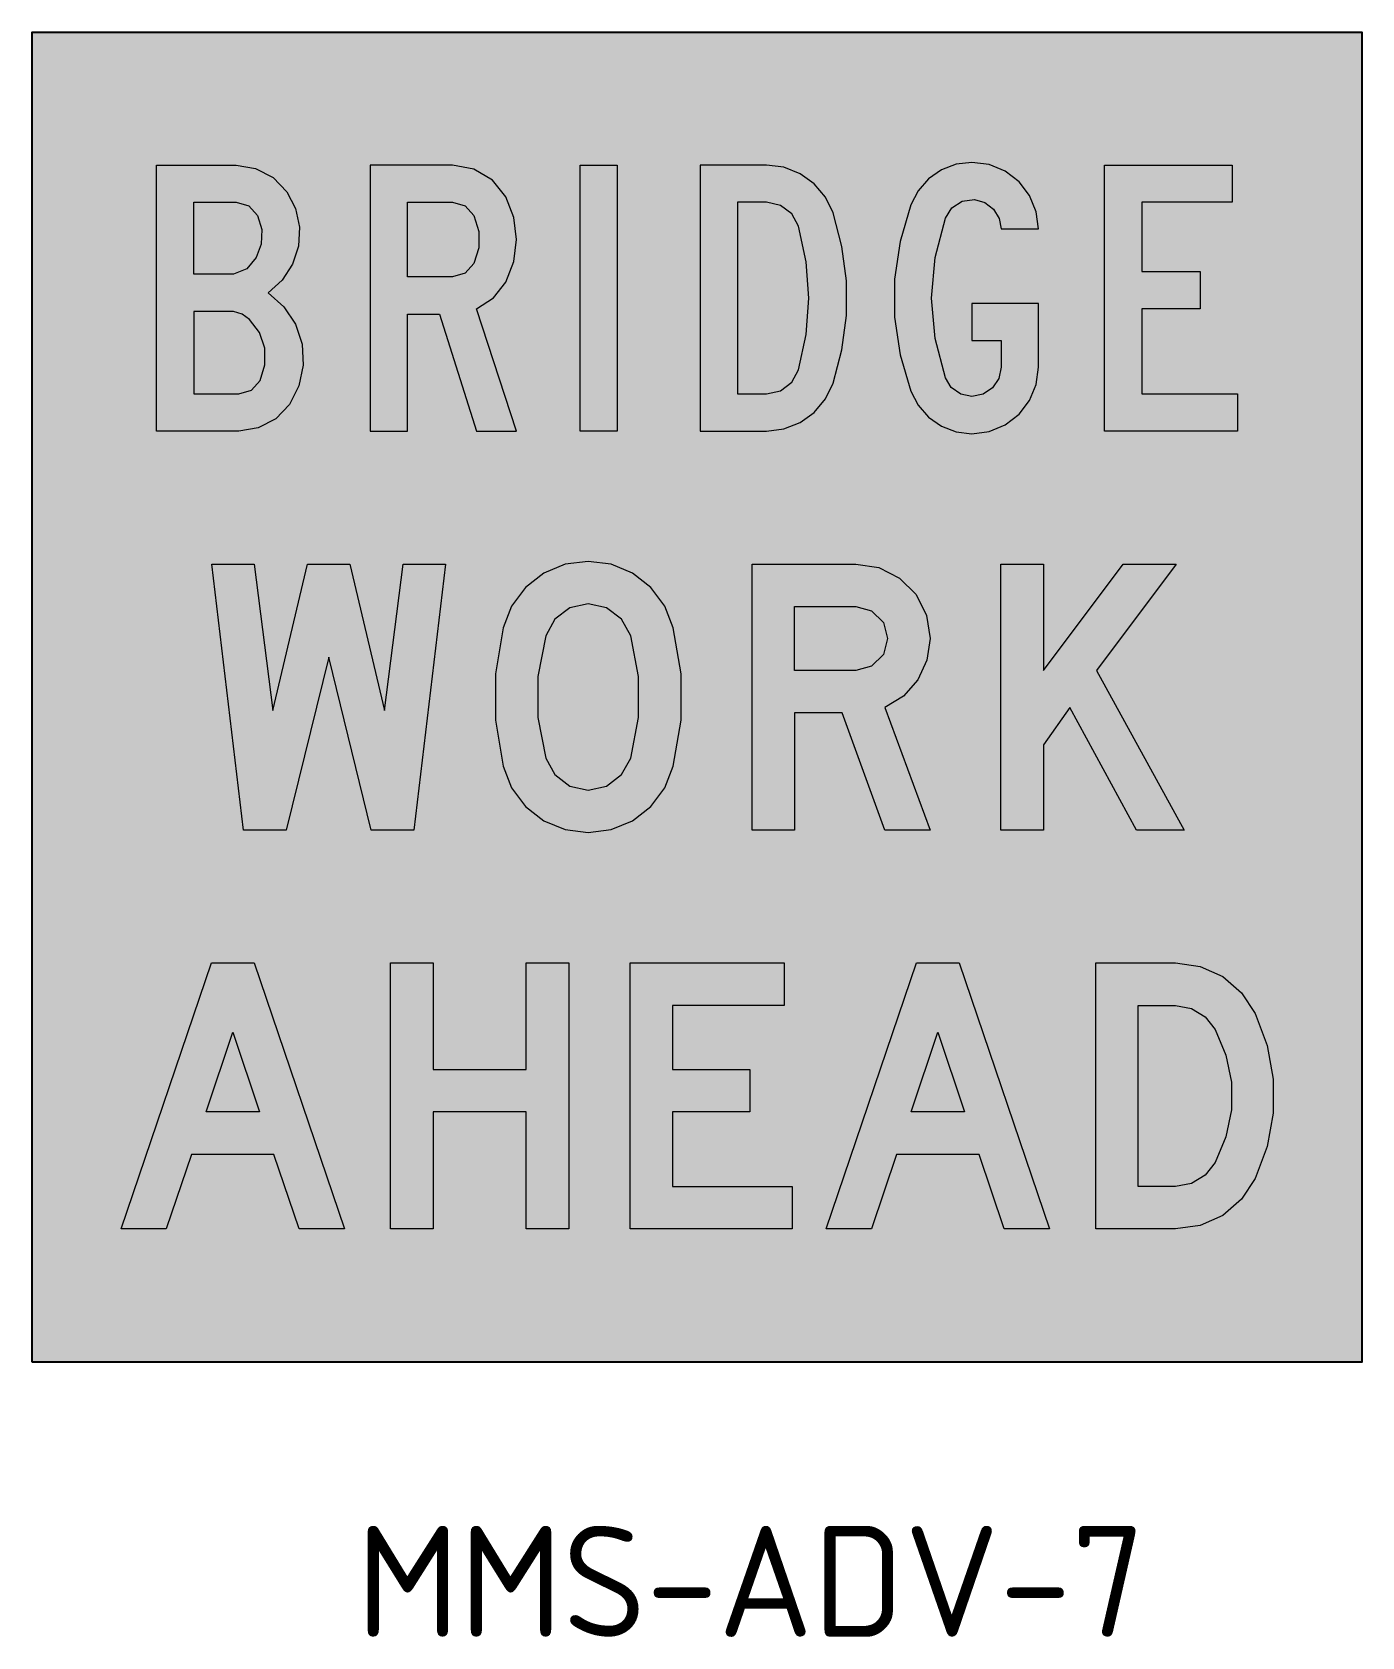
# Model space of a CAD drawing. Extents: x 154 to 359, y 73 to 234.
# Drawn here: x 154 to 214, y 161.2 to 233.6 of the extents above.
import ezdxf

# ---------------------------------------------------------------- set-up
doc = ezdxf.new("R2010")
doc.units = 0
doc.layers.add('L25', color=1, linetype='CONTINUOUS')
doc.layers.add('yellow', color=50, linetype='CONTINUOUS')
doc.styles.add('ISO', font='iso3098b.shx')

msp = doc.modelspace()

# ---------------------------------------------------------------- hatches: boundary and pattern name
at = {"layer": 'L25'}
h = msp.add_hatch(color=256, dxfattribs=at)
h.paths.add_polyline_path([(184.151, 215.613), (187.149, 215.613), (187.928, 215.713), (188.661, 216), (189.301, 216.459), (189.807, 217.062), (190.147, 217.775), (190.55, 219.284), (190.757, 220.833), (190.757, 222.396), (190.55, 223.945), (190.147, 225.454), (189.807, 226.164), (189.301, 226.767), (188.661, 227.226), (187.928, 227.516), (187.149, 227.613), (184.151, 227.613)])
h.paths.add_polyline_path([(185.83, 217.295), (187.149, 217.295), (187.772, 217.432), (188.282, 217.815), (188.588, 218.375), (188.931, 219.977), (189.048, 221.613), (188.931, 223.249), (188.588, 224.854), (188.282, 225.414), (187.772, 225.797), (187.149, 225.934), (185.83, 225.934)], flags=16)
h.paths.add_polyline_path([(178.734, 215.613), (178.734, 227.613), (180.413, 227.613), (180.413, 215.613)])
h.paths.add_polyline_path([(163.1, 221.013), (161.301, 221.013), (161.301, 217.295), (163.339, 217.295), (163.906, 217.459), (164.299, 217.895), (164.515, 218.608), (164.505, 219.351), (164.266, 220.057), (163.819, 220.653), (163.489, 220.89)], flags=16)
h.paths.add_polyline_path([(202.4, 215.613), (202.4, 227.613), (208.157, 227.613), (208.157, 225.934), (204.079, 225.934), (204.079, 222.812), (206.717, 222.812), (206.717, 221.133), (204.079, 221.133), (204.079, 217.295), (208.396, 217.295), (208.396, 215.613)])
h.paths.add_polyline_path([(199.412, 218.495), (199.412, 221.373), (196.413, 221.373), (196.413, 219.694), (197.733, 219.694), (197.733, 218.495), (197.629, 217.992), (197.343, 217.565), (196.916, 217.279), (196.413, 217.176), (195.907, 217.275), (195.481, 217.572), (195.214, 218.015), (194.748, 219.787), (194.591, 221.613), (194.748, 223.442), (195.214, 225.214), (195.511, 225.687), (195.98, 225.987), (196.533, 226.054), (197, 225.92), (197.386, 225.624), (197.643, 225.211), (197.733, 224.734), (199.412, 224.734), (199.312, 225.511), (199.015, 226.237), (198.539, 226.86), (197.916, 227.336), (197.193, 227.636), (196.413, 227.733), (195.704, 227.649), (195.038, 227.393), (194.451, 226.986), (193.982, 226.45), (193.655, 225.814), (193.172, 224.168), (192.925, 222.472), (192.925, 220.757), (193.172, 219.058), (193.655, 217.415), (193.982, 216.779), (194.451, 216.243), (195.038, 215.833), (195.704, 215.58), (196.413, 215.493), (197.193, 215.593), (197.916, 215.89), (198.539, 216.369), (199.015, 216.992), (199.312, 217.715)])
h.paths.add_polyline_path([(172.984, 222.572), (170.945, 222.572), (170.945, 225.934), (172.984, 225.934), (173.547, 225.77), (173.943, 225.334), (174.16, 224.624), (174.16, 223.882), (173.943, 223.172), (173.547, 222.739)], flags=16)
h.paths.add_polyline_path([(175.382, 222.332), (175.742, 223.262), (175.865, 224.255), (175.742, 225.244), (175.382, 226.174), (174.776, 226.936), (173.94, 227.436), (172.984, 227.613), (169.266, 227.613), (169.266, 215.613), (170.945, 215.613), (170.945, 220.893), (172.384, 220.893), (174.063, 215.613), (175.859, 215.613), (174.063, 221.133), (174.826, 221.62)])
h.paths.add_polyline_path([(163.1, 222.692), (161.301, 222.692), (161.301, 225.934), (163.219, 225.934), (163.786, 225.77), (164.179, 225.334), (164.369, 224.708), (164.346, 224.051), (164.116, 223.439), (163.699, 222.932)], flags=16)
h.paths.add_polyline_path([(159.622, 215.613), (159.622, 227.613), (163.219, 227.613), (164.096, 227.466), (164.882, 227.053), (165.498, 226.413), (165.891, 225.651), (166.071, 224.814), (166.028, 223.958), (165.765, 223.142), (165.298, 222.426), (164.659, 221.853), (165.368, 221.226), (165.891, 220.434), (166.188, 219.534), (166.244, 218.588), (166.048, 217.659), (165.618, 216.812), (165.002, 216.173), (164.216, 215.76), (163.339, 215.613)])
h = msp.add_hatch(color=256, dxfattribs=at)
h.paths.add_polyline_path([(197.719, 209.616), (199.637, 209.616), (199.637, 204.817), (203.236, 209.616), (205.631, 209.616), (202.037, 204.817), (205.995, 197.615), (203.834, 197.615), (200.837, 203.137), (199.637, 201.456), (199.637, 197.615), (197.719, 197.615)])
h.paths.add_polyline_path([(162.111, 209.616), (164.03, 209.616), (164.87, 203.015), (166.429, 209.616), (168.347, 209.616), (169.907, 203.015), (170.747, 209.616), (172.665, 209.616), (171.228, 197.615), (169.309, 197.615), (167.39, 205.415), (165.472, 197.615), (163.553, 197.615)])
h.paths.add_polyline_path([(177.181, 206.376), (176.83, 204.548), (176.83, 202.687), (177.181, 200.859), (177.59, 200.113), (178.268, 199.601), (179.099, 199.417), (179.931, 199.601), (180.609, 200.113), (181.018, 200.859), (181.364, 202.687), (181.364, 204.548), (181.018, 206.376), (180.609, 207.122), (179.931, 207.634), (179.099, 207.814), (178.268, 207.634), (177.59, 207.122)], flags=16)
h.paths.add_polyline_path([(175.262, 206.736), (174.912, 204.664), (174.912, 202.566), (175.262, 200.495), (175.644, 199.52), (176.269, 198.68), (177.095, 198.037), (178.061, 197.633), (179.099, 197.498), (180.137, 197.633), (181.103, 198.037), (181.926, 198.68), (182.555, 199.52), (182.936, 200.495), (183.287, 202.566), (183.287, 204.664), (182.936, 206.736), (182.555, 207.711), (181.926, 208.551), (181.103, 209.198), (180.137, 209.602), (179.099, 209.737), (178.061, 209.602), (177.095, 209.198), (176.269, 208.551), (175.644, 207.711)])
h.paths.add_polyline_path([(191.168, 204.817), (188.409, 204.817), (188.409, 207.697), (191.168, 207.697), (191.887, 207.504), (192.417, 206.978), (192.606, 206.255), (192.417, 205.536), (191.887, 205.006)], flags=16)
h.paths.add_polyline_path([(192.484, 203.137), (194.524, 197.615), (192.484, 197.615), (190.566, 202.899), (188.409, 202.899), (188.409, 197.615), (186.491, 197.615), (186.491, 209.616), (191.168, 209.616), (192.206, 209.454), (193.145, 208.978), (193.891, 208.236), (194.362, 207.297), (194.524, 206.255), (194.385, 205.284), (193.971, 204.39), (193.32, 203.653)])
h = msp.add_hatch(color=256, dxfattribs=at)
h.paths.add_polyline_path([(189.837, 179.617), (193.915, 191.617), (195.834, 191.617), (199.911, 179.617), (197.873, 179.617), (196.733, 182.975), (193.015, 182.975), (191.876, 179.617)])
h.paths.add_polyline_path([(196.074, 184.898), (193.675, 184.898), (194.874, 188.496)], flags=16)
h.paths.add_polyline_path([(180.989, 191.617), (187.945, 191.617), (187.945, 189.695), (182.908, 189.695), (182.908, 186.817), (186.386, 186.817), (186.386, 184.898), (182.908, 184.898), (182.908, 181.536), (188.305, 181.536), (188.305, 179.617), (180.989, 179.617)])
h.paths.add_polyline_path([(170.185, 191.617), (172.104, 191.617), (172.104, 186.817), (176.302, 186.817), (176.302, 191.617), (178.221, 191.617), (178.221, 179.617), (176.302, 179.617), (176.302, 184.898), (172.104, 184.898), (172.104, 179.617), (170.185, 179.617)])
h.paths.add_polyline_path([(158.026, 179.617), (162.103, 191.617), (164.022, 191.617), (168.1, 179.617), (166.061, 179.617), (164.922, 182.975), (161.204, 182.975), (160.065, 179.617)])
h.paths.add_polyline_path([(164.262, 184.898), (161.864, 184.898), (163.063, 188.496)], flags=16)
h.paths.add_polyline_path([(205.595, 179.617), (201.997, 179.617), (201.997, 191.617), (205.595, 191.617), (206.704, 191.461), (207.727, 191.001), (208.58, 190.271), (209.193, 189.335), (209.732, 187.896), (210.009, 186.383), (210.009, 184.848), (209.732, 183.335), (209.193, 181.896), (208.58, 180.96), (207.727, 180.23), (206.704, 179.771)])
h.paths.add_polyline_path([(205.595, 181.536), (203.916, 181.536), (203.916, 189.695), (205.595, 189.695), (206.314, 189.565), (206.941, 189.189), (207.394, 188.616), (207.873, 187.463), (208.12, 186.24), (208.12, 184.991), (207.873, 183.768), (207.394, 182.616), (206.941, 182.043), (206.314, 181.67)], flags=16)
at = {"layer": 'yellow'}
h = msp.add_hatch(color=256, dxfattribs=at)
h.paths.add_polyline_path([(214.009, 233.613), (154.009, 233.613), (154.009, 173.613), (214.009, 173.613)])
h.paths.add_polyline_path([(175.859, 215.613), (174.063, 215.613), (172.384, 220.893), (170.945, 220.893), (170.945, 215.613), (169.266, 215.613), (169.266, 227.613), (172.984, 227.613), (173.94, 227.436), (174.776, 226.936), (175.382, 226.174), (175.742, 225.244), (175.865, 224.255), (175.742, 223.262), (175.382, 222.332), (174.826, 221.62), (174.063, 221.133)], flags=16)
h.paths.add_polyline_path([(178.061, 209.602), (179.099, 209.737), (180.137, 209.602), (181.103, 209.198), (181.926, 208.551), (182.555, 207.711), (182.936, 206.736), (183.287, 204.664), (183.287, 202.566), (182.936, 200.495), (182.555, 199.52), (181.926, 198.68), (181.103, 198.037), (180.137, 197.633), (179.099, 197.498), (178.061, 197.633), (177.095, 198.037), (176.269, 198.68), (175.644, 199.52), (175.262, 200.495), (174.912, 202.566), (174.912, 204.664), (175.262, 206.736), (175.644, 207.711), (176.269, 208.551), (177.095, 209.198)], flags=16)
h.paths.add_polyline_path([(178.734, 215.613), (178.734, 227.613), (180.413, 227.613), (180.413, 215.613)], flags=16)
h.paths.add_polyline_path([(172.665, 209.616), (171.228, 197.615), (169.309, 197.615), (167.39, 205.415), (165.472, 197.615), (163.553, 197.615), (162.111, 209.616), (164.03, 209.616), (164.87, 203.015), (166.429, 209.616), (168.347, 209.616), (169.907, 203.015), (170.747, 209.616)], flags=16)
h.paths.add_polyline_path([(178.268, 207.634), (179.099, 207.814), (179.931, 207.634), (180.609, 207.122), (181.018, 206.376), (181.364, 204.548), (181.364, 202.687), (181.018, 200.859), (180.609, 200.113), (179.931, 199.601), (179.099, 199.417), (178.268, 199.601), (177.59, 200.113), (177.181, 200.859), (176.83, 202.687), (176.83, 204.548), (177.181, 206.376), (177.59, 207.122)], flags=0)
h.paths.add_polyline_path([(184.151, 215.613), (184.151, 227.613), (187.149, 227.613), (187.928, 227.516), (188.661, 227.226), (189.301, 226.767), (189.807, 226.164), (190.147, 225.454), (190.55, 223.945), (190.757, 222.396), (190.757, 220.833), (190.55, 219.284), (190.147, 217.775), (189.807, 217.062), (189.301, 216.459), (188.661, 216), (187.928, 215.713), (187.149, 215.613)], flags=16)
h.paths.add_polyline_path([(172.984, 222.572), (170.945, 222.572), (170.945, 225.934), (172.984, 225.934), (173.547, 225.77), (173.943, 225.334), (174.16, 224.624), (174.16, 223.882), (173.943, 223.172), (173.547, 222.739)], flags=0)
h.paths.add_polyline_path([(186.491, 209.616), (191.168, 209.616), (192.206, 209.454), (193.145, 208.978), (193.891, 208.236), (194.362, 207.297), (194.524, 206.255), (194.385, 205.284), (193.971, 204.39), (193.32, 203.653), (192.484, 203.137), (194.524, 197.615), (192.484, 197.615), (190.566, 202.899), (188.409, 202.899), (188.409, 197.615), (186.491, 197.615)], flags=16)
h.paths.add_polyline_path([(185.83, 217.295), (185.83, 225.934), (187.149, 225.934), (187.772, 225.797), (188.282, 225.414), (188.588, 224.854), (188.931, 223.249), (189.048, 221.613), (188.931, 219.977), (188.588, 218.375), (188.282, 217.815), (187.772, 217.432), (187.149, 217.295)], flags=0)
h.paths.add_polyline_path([(165.618, 216.812), (165.002, 216.173), (164.216, 215.76), (163.339, 215.613), (159.622, 215.613), (159.622, 227.613), (163.219, 227.613), (164.096, 227.466), (164.882, 227.053), (165.498, 226.413), (165.891, 225.651), (166.071, 224.814), (166.028, 223.958), (165.765, 223.142), (165.298, 222.426), (164.659, 221.853), (165.368, 221.226), (165.891, 220.434), (166.188, 219.534), (166.244, 218.588), (166.048, 217.659)], flags=16)
h.paths.add_polyline_path([(164.299, 217.895), (163.906, 217.459), (163.339, 217.295), (161.301, 217.295), (161.301, 221.013), (163.1, 221.013), (163.489, 220.89), (163.819, 220.653), (164.266, 220.057), (164.505, 219.351), (164.515, 218.608)], flags=0)
h.paths.add_polyline_path([(188.409, 207.697), (191.168, 207.697), (191.887, 207.504), (192.417, 206.978), (192.606, 206.255), (192.417, 205.536), (191.887, 205.006), (191.168, 204.817), (188.409, 204.817)], flags=0)
h.paths.add_polyline_path([(163.699, 222.932), (163.1, 222.692), (161.301, 222.692), (161.301, 225.934), (163.219, 225.934), (163.786, 225.77), (164.179, 225.334), (164.369, 224.708), (164.346, 224.051), (164.116, 223.439)], flags=0)
h.paths.add_polyline_path([(193.172, 219.058), (192.925, 220.757), (192.925, 222.472), (193.172, 224.168), (193.655, 225.814), (193.982, 226.45), (194.451, 226.986), (195.038, 227.393), (195.704, 227.649), (196.413, 227.733), (197.193, 227.636), (197.916, 227.336), (198.539, 226.86), (199.015, 226.237), (199.312, 225.511), (199.412, 224.734), (197.733, 224.734), (197.643, 225.211), (197.386, 225.624), (197, 225.92), (196.533, 226.054), (195.98, 225.987), (195.511, 225.687), (195.214, 225.214), (194.748, 223.442), (194.591, 221.613), (194.748, 219.787), (195.214, 218.015), (195.481, 217.572), (195.907, 217.275), (196.413, 217.176), (196.916, 217.279), (197.343, 217.565), (197.629, 217.992), (197.733, 218.495), (197.733, 219.694), (196.413, 219.694), (196.413, 221.373), (199.412, 221.373), (199.412, 218.495), (199.312, 217.715), (199.015, 216.992), (198.539, 216.369), (197.916, 215.89), (197.193, 215.593), (196.413, 215.493), (195.704, 215.58), (195.038, 215.833), (194.451, 216.243), (193.982, 216.779), (193.655, 217.415)], flags=16)
h.paths.add_polyline_path([(176.302, 191.617), (178.221, 191.617), (178.221, 179.617), (176.302, 179.617), (176.302, 184.898), (172.104, 184.898), (172.104, 179.617), (170.185, 179.617), (170.185, 191.617), (172.104, 191.617), (172.104, 186.817), (176.302, 186.817)], flags=16)
h.paths.add_polyline_path([(180.989, 191.617), (187.945, 191.617), (187.945, 189.695), (182.908, 189.695), (182.908, 186.817), (186.386, 186.817), (186.386, 184.898), (182.908, 184.898), (182.908, 181.536), (188.305, 181.536), (188.305, 179.617), (180.989, 179.617)], flags=16)
h.paths.add_polyline_path([(197.719, 209.616), (199.637, 209.616), (199.637, 204.817), (203.236, 209.616), (205.631, 209.616), (202.037, 204.817), (205.995, 197.615), (203.834, 197.615), (200.837, 203.137), (199.637, 201.456), (199.637, 197.615), (197.719, 197.615)], flags=16)
h.paths.add_polyline_path([(164.022, 191.617), (168.1, 179.617), (166.061, 179.617), (164.922, 182.975), (161.204, 182.975), (160.065, 179.617), (158.026, 179.617), (162.103, 191.617)], flags=16)
h.paths.add_polyline_path([(202.4, 215.613), (202.4, 227.613), (208.157, 227.613), (208.157, 225.934), (204.079, 225.934), (204.079, 222.812), (206.717, 222.812), (206.717, 221.133), (204.079, 221.133), (204.079, 217.295), (208.396, 217.295), (208.396, 215.613)], flags=16)
h.paths.add_polyline_path([(163.063, 188.496), (164.262, 184.898), (161.864, 184.898)], flags=0)
h.paths.add_polyline_path([(193.915, 191.617), (195.834, 191.617), (199.911, 179.617), (197.873, 179.617), (196.733, 182.975), (193.015, 182.975), (191.876, 179.617), (189.837, 179.617)], flags=16)
h.paths.add_polyline_path([(194.874, 188.496), (196.074, 184.898), (193.675, 184.898)], flags=0)
h.paths.add_polyline_path([(201.997, 191.617), (205.595, 191.617), (206.704, 191.461), (207.727, 191.001), (208.58, 190.271), (209.193, 189.335), (209.732, 187.896), (210.009, 186.383), (210.009, 184.848), (209.732, 183.335), (209.193, 181.896), (208.58, 180.96), (207.727, 180.23), (206.704, 179.771), (205.595, 179.617), (201.997, 179.617)], flags=16)
h.paths.add_polyline_path([(203.916, 189.695), (205.595, 189.695), (206.314, 189.565), (206.941, 189.189), (207.394, 188.616), (207.873, 187.463), (208.12, 186.24), (208.12, 184.991), (207.873, 183.768), (207.394, 182.616), (206.941, 182.043), (206.314, 181.67), (205.595, 181.536), (203.916, 181.536)], flags=0)

# ---------------------------------------------------------------- linework, layer by layer
at = {"layer": 'L25'}
msp.add_lwpolyline([(154.009, 173.613), (154.009, 233.613), (214.009, 233.613), (214.009, 173.613)], close=True, dxfattribs=at)
at = {"layer": 'L25', "lineweight": 0}
for points in [[(159.622, 215.613), (159.622, 227.613), (163.219, 227.613), (164.096, 227.466), (164.882, 227.053), (165.498, 226.413), (165.891, 225.651), (166.071, 224.814), (166.028, 223.958), (165.765, 223.142), (165.298, 222.426), (164.659, 221.853), (165.368, 221.226), (165.891, 220.434), (166.188, 219.534), (166.244, 218.588), (166.048, 217.659), (165.618, 216.812), (165.002, 216.173), (164.216, 215.76), (163.339, 215.613)], [(175.382, 222.332), (175.742, 223.262), (175.865, 224.255), (175.742, 225.244), (175.382, 226.174), (174.776, 226.936), (173.94, 227.436), (172.984, 227.613), (169.266, 227.613), (169.266, 215.613), (170.945, 215.613), (170.945, 220.893), (172.384, 220.893), (174.063, 215.613), (175.859, 215.613), (174.063, 221.133), (174.826, 221.62)], [(178.734, 215.613), (178.734, 227.613), (180.413, 227.613), (180.413, 215.613), (178.734, 215.613)], [(184.151, 215.613), (187.149, 215.613), (187.928, 215.713), (188.661, 216), (189.301, 216.459), (189.807, 217.062), (190.147, 217.775), (190.55, 219.284), (190.757, 220.833), (190.757, 222.396), (190.55, 223.945), (190.147, 225.454), (189.807, 226.164), (189.301, 226.767), (188.661, 227.226), (187.928, 227.516), (187.149, 227.613), (184.151, 227.613), (184.151, 215.613)], [(199.412, 218.495), (199.412, 221.373), (196.413, 221.373), (196.413, 219.694), (197.733, 219.694), (197.733, 218.495), (197.629, 217.992), (197.343, 217.565), (196.916, 217.279), (196.413, 217.176), (195.907, 217.275), (195.481, 217.572), (195.214, 218.015), (194.748, 219.787), (194.591, 221.613), (194.748, 223.442), (195.214, 225.214), (195.511, 225.687), (195.98, 225.987), (196.533, 226.054), (197, 225.92), (197.386, 225.624), (197.643, 225.211), (197.733, 224.734), (199.412, 224.734), (199.312, 225.511), (199.015, 226.237), (198.539, 226.86), (197.916, 227.336), (197.193, 227.636), (196.413, 227.733), (195.704, 227.649), (195.038, 227.393), (194.451, 226.986), (193.982, 226.45), (193.655, 225.814), (193.172, 224.168), (192.925, 222.472), (192.925, 220.757), (193.172, 219.058), (193.655, 217.415), (193.982, 216.779), (194.451, 216.243), (195.038, 215.833), (195.704, 215.58), (196.413, 215.493), (197.193, 215.593), (197.916, 215.89), (198.539, 216.369), (199.015, 216.992), (199.312, 217.715)], [(202.4, 215.613), (202.4, 227.613), (208.157, 227.613), (208.157, 225.934), (204.079, 225.934), (204.079, 222.812), (206.717, 222.812), (206.717, 221.133), (204.079, 221.133), (204.079, 217.295), (208.396, 217.295), (208.396, 215.613), (202.4, 215.613)], [(163.1, 222.692), (161.301, 222.692), (161.301, 225.934), (163.219, 225.934), (163.786, 225.77), (164.179, 225.334), (164.369, 224.708), (164.346, 224.051), (164.116, 223.439), (163.699, 222.932)], [(172.984, 222.572), (170.945, 222.572), (170.945, 225.934), (172.984, 225.934), (173.547, 225.77), (173.943, 225.334), (174.16, 224.624), (174.16, 223.882), (173.943, 223.172), (173.547, 222.739)], [(185.83, 217.295), (187.149, 217.295), (187.772, 217.432), (188.282, 217.815), (188.588, 218.375), (188.931, 219.977), (189.048, 221.613), (188.931, 223.249), (188.588, 224.854), (188.282, 225.414), (187.772, 225.797), (187.149, 225.934), (185.83, 225.934), (185.83, 217.295)], [(163.1, 221.013), (161.301, 221.013), (161.301, 217.295), (163.339, 217.295), (163.906, 217.459), (164.299, 217.895), (164.515, 218.608), (164.505, 219.351), (164.266, 220.057), (163.819, 220.653), (163.489, 220.89), (163.1, 221.013)], [(162.111, 209.616), (164.03, 209.616), (164.87, 203.015), (166.429, 209.616), (168.347, 209.616), (169.907, 203.015), (170.747, 209.616), (172.665, 209.616), (171.228, 197.615), (169.309, 197.615), (167.39, 205.415), (165.472, 197.615), (163.553, 197.615), (162.111, 209.616)], [(175.262, 206.736), (174.912, 204.664), (174.912, 202.566), (175.262, 200.495), (175.644, 199.52), (176.269, 198.68), (177.095, 198.037), (178.061, 197.633), (179.099, 197.498), (180.137, 197.633), (181.103, 198.037), (181.926, 198.68), (182.555, 199.52), (182.936, 200.495), (183.287, 202.566), (183.287, 204.664), (182.936, 206.736), (182.555, 207.711), (181.926, 208.551), (181.103, 209.198), (180.137, 209.602), (179.099, 209.737), (178.061, 209.602), (177.095, 209.198), (176.269, 208.551), (175.644, 207.711)], [(192.484, 203.137), (194.524, 197.615), (192.484, 197.615), (190.566, 202.899), (188.409, 202.899), (188.409, 197.615), (186.491, 197.615), (186.491, 209.616), (191.168, 209.616), (192.206, 209.454), (193.145, 208.978), (193.891, 208.236), (194.362, 207.297), (194.524, 206.255), (194.385, 205.284), (193.971, 204.39), (193.32, 203.653)], [(197.719, 209.616), (199.637, 209.616), (199.637, 204.817), (203.236, 209.616), (205.631, 209.616), (202.037, 204.817), (205.995, 197.615), (203.834, 197.615), (200.837, 203.137), (199.637, 201.456), (199.637, 197.615), (197.719, 197.615), (197.719, 209.616)], [(177.181, 206.376), (176.83, 204.548), (176.83, 202.687), (177.181, 200.859), (177.59, 200.113), (178.268, 199.601), (179.099, 199.417), (179.931, 199.601), (180.609, 200.113), (181.018, 200.859), (181.364, 202.687), (181.364, 204.548), (181.018, 206.376), (180.609, 207.122), (179.931, 207.634), (179.099, 207.814), (178.268, 207.634), (177.59, 207.122)], [(191.168, 204.817), (188.409, 204.817), (188.409, 207.697), (191.168, 207.697), (191.887, 207.504), (192.417, 206.978), (192.606, 206.255), (192.417, 205.536), (191.887, 205.006)], [(158.026, 179.617), (162.103, 191.617), (164.022, 191.617), (168.1, 179.617), (166.061, 179.617), (164.922, 182.975), (161.204, 182.975), (160.065, 179.617), (158.026, 179.617)], [(170.185, 191.617), (172.104, 191.617), (172.104, 186.817), (176.302, 186.817), (176.302, 191.617), (178.221, 191.617), (178.221, 179.617), (176.302, 179.617), (176.302, 184.898), (172.104, 184.898), (172.104, 179.617), (170.185, 179.617), (170.185, 191.617)], [(180.989, 191.617), (187.945, 191.617), (187.945, 189.695), (182.908, 189.695), (182.908, 186.817), (186.386, 186.817), (186.386, 184.898), (182.908, 184.898), (182.908, 181.536), (188.305, 181.536), (188.305, 179.617), (180.989, 179.617), (180.989, 191.617)], [(189.837, 179.617), (193.915, 191.617), (195.834, 191.617), (199.911, 179.617), (197.873, 179.617), (196.733, 182.975), (193.015, 182.975), (191.876, 179.617), (189.837, 179.617)], [(205.595, 179.617), (201.997, 179.617), (201.997, 191.617), (205.595, 191.617), (206.704, 191.461), (207.727, 191.001), (208.58, 190.271), (209.193, 189.335), (209.732, 187.896), (210.009, 186.383), (210.009, 184.848), (209.732, 183.335), (209.193, 181.896), (208.58, 180.96), (207.727, 180.23), (206.704, 179.771)], [(205.595, 181.536), (203.916, 181.536), (203.916, 189.695), (205.595, 189.695), (206.314, 189.565), (206.941, 189.189), (207.394, 188.616), (207.873, 187.463), (208.12, 186.24), (208.12, 184.991), (207.873, 183.768), (207.394, 182.616), (206.941, 182.043), (206.314, 181.67)], [(164.262, 184.898), (161.864, 184.898), (163.063, 188.496), (164.262, 184.898)], [(196.074, 184.898), (193.675, 184.898), (194.874, 188.496), (196.074, 184.898)]]:
    msp.add_lwpolyline(points, close=True, dxfattribs=at)

# ---------------------------------------------------------------- texts
at = {"layer": 'yellow', "insert": (168.639, 166.224), "char_height": 5, "width": 30.10459, "attachment_point": 1, "style": 'ISO'}
msp.add_mtext('{\\C3;MMS-ADV-7}', dxfattribs=at)

doc.saveas('drawing.dxf')
